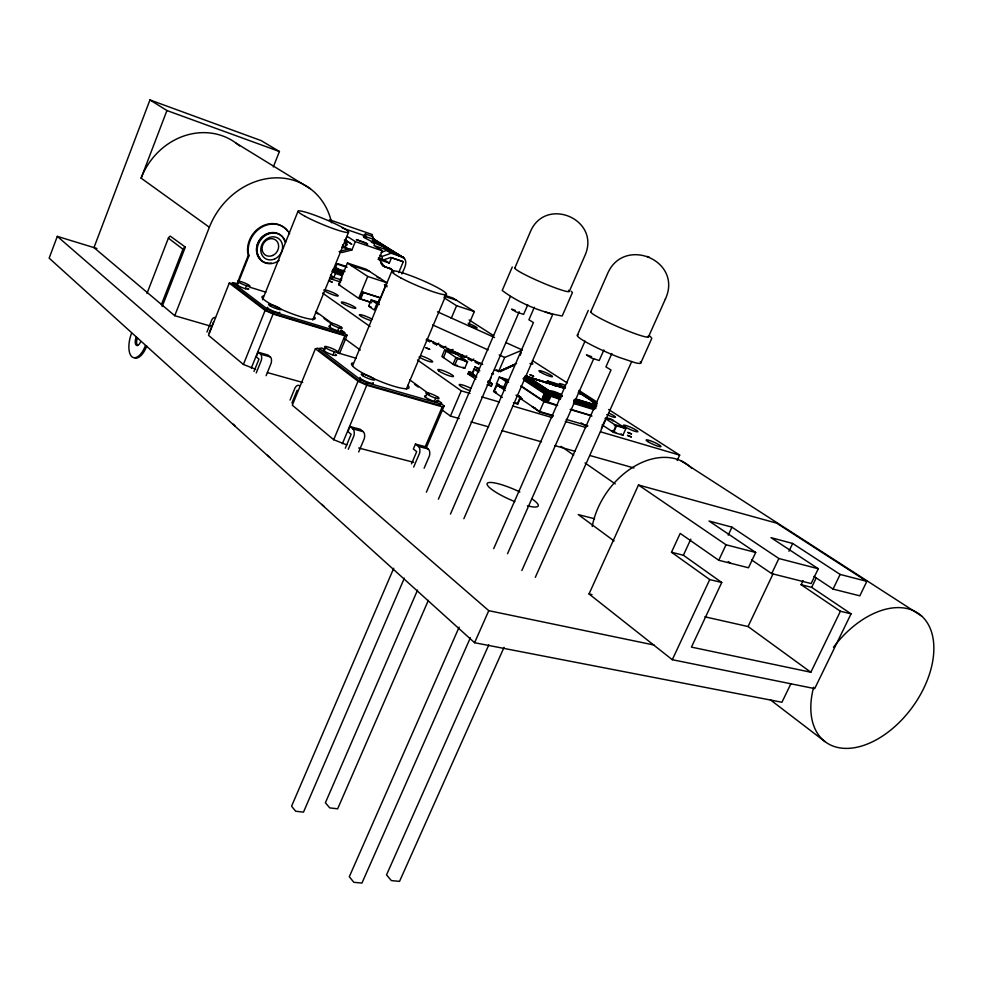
<?xml version="1.0" encoding="UTF-8"?>
<svg xmlns="http://www.w3.org/2000/svg" width="983" height="983" viewBox="0 0 983 983"><rect width="100%" height="100%" fill="white"/><g stroke="black" fill="none" stroke-linecap="round" stroke-linejoin="round"><path stroke-width="1.47" d="M372.311 237.063L372.336 234.544L329.379 219.725M580.031 393.925L579.823 392.659L578.422 392.401L580.769 393.495L579.368 392.77M579.565 393.691L579.614 392.549L578.409 392.733M665.356 299.127C683.332 260.384 623.603 235.441 607.445 273.913L590.783 311.82M343.153 269.956L342.932 272.217M96.899 248.502L57.309 236.362L49.15 258.148L474.58 642.722L781.94 702.255L790.897 683.701M273.311 166.95L279.418 151.505L261.122 140.594L149.957 99.934L93.963 247.605L174.741 315.69L210.583 326.123M331.615 222.785A70.923 61.585 -56.6 0 0 274.724 177.886A70.923 61.585 -56.6 0 0 209.354 227.257L141.122 178.156L166.926 110.538L149.957 99.934M146.958 293.475L168.388 238.119A3.711 3.33 -53.2 0 1 170.28 236.166L185.345 247.089L162.195 306.499M161.409 304.583L182.961 249.24A3.76 3.354 -53.2 0 1 184.878 247.249L185.345 247.089M174.741 315.69L209.354 227.257M206.958 331.996L211.738 319.93A5.959 2.863 -74.1 0 1 215.56 317.742M209.06 333.212L213.495 322.006M234.876 283.706L229.272 283.092L208.556 335.375L243.415 364.447L255.703 369.313M237.997 283.546L232.934 282.871L232.344 284.345L266.885 310.628L273.213 313.516L342.256 334.404L344.013 333.987L344.615 332.512L341.003 329.883M237.689 282.035L248.343 255.224L247.667 252.484A24.219 21.024 -56.6 0 1 261.65 226.409A24.219 21.024 -56.6 0 1 287.478 230.956M237.284 285.082L238.476 282.072A6.562 0.983 22.1 0 1 239.643 281.261L242.408 282.096A6.562 0.983 22.1 0 1 249.178 285.291A6.562 0.983 22.1 0 1 248.048 286.114L245.283 285.291A6.562 0.983 22.1 0 1 238.488 282.084M238.82 281.322L249.006 255.691L248.33 252.95A24.231 21.036 -56.6 0 1 263.677 226.188A24.231 21.036 -56.6 0 1 289.69 233.77M237.444 284.087A6.562 0.995 22.1 0 0 237.714 285.377A6.562 0.995 22.1 0 0 244.079 288.302L245.308 288.695L246.5 285.684M262.572 299.692L298.07 211.161M243.415 364.447L265.115 310.419L229.272 283.092M266.885 310.628L267.499 309.104L232.934 282.871M251.292 368.084L273.065 314.044L344.886 335.756L347.073 335.228L339.516 353.585M273.213 313.516L273.827 311.992L342.858 332.93L344.615 332.512M266.086 375.703L271.173 363.12A6.205 3.158 -74.4 0 0 270.374 356.964L267.954 355.01L258.136 352.197L256.256 356.878L258.971 359.102L254.007 371.414M256.231 372.962L261.331 360.331A6.23 3.146 -74.4 0 0 260.544 354.15L258.136 352.197M312.729 320.089L348.609 232.074M334.232 268.961L334.49 268.31L336.8 269.059L341.937 272.524L340.966 274.884M334.884 269.195L336.985 264.046L347.011 267.339M344.652 240.503L347.269 241.388L345.07 246.77L348.474 248.982M332.07 271.161L335.461 273.458L333.827 277.452L330.448 275.142M290.059 400.056L295.06 387.806A6.476 3.391 -74.7 0 1 299.471 385.655M401.85 273.962C403.743 269.403 409.026 261.306 403.042 257.349L377.042 241.965L373.184 238.722L403.841 257.915M339.074 251.587L341.961 252.52L351.914 249.977L355.342 241.597L347.097 236.35L345.537 240.196L351.816 244.312L347.269 241.388M342.686 273.63L343.472 271.713L341.593 270.448M371.009 302.297L358.709 298.377L338.619 284.591L347.429 263.039L366.254 269.256L386.749 282.699L378.86 301.72M341.838 277.931L339.147 284.517L339.811 284.972L338.619 284.591M291.939 402.969L297.149 390.226M317.914 348.129L315.408 348.756L292.307 405.205L333.704 439.72L346.815 444.906M324.267 348.854L321.367 348.007L319.389 348.498L318.738 350.095L359.79 381.343L366.757 384.537L439.327 405.279L440.851 404.554L441.539 402.969L437.865 400.302M329.477 326.995L330.718 323.972M324.23 350.992L325.557 347.749A7.102 1.167 22.5 0 1 326.43 346.569L329.342 347.392A7.102 1.167 22.5 0 1 336.8 350.931A7.102 1.167 22.5 0 1 335.965 352.135L333.053 351.312A7.102 1.167 22.5 0 1 325.57 347.749M372.397 242.936L373.073 240.233M337.648 330.792L338.889 327.769M373.982 243.477C374.29 237.345 380.642 246.217 373.184 238.722L404.529 258.627M373.958 243.919L375.248 241.093M374.486 243.673L375.506 241.191M374.732 243.784L375.752 241.302L373.184 238.722L391.185 253.221L403.042 257.349L374.99 241.425L403.042 257.349L386.675 250.382L381.097 252.361M324.095 349.665A7.102 1.18 22.5 0 0 324.734 351.336A7.102 1.18 22.5 0 0 331.713 354.556L333.016 354.961L334.343 351.717M342.256 334.404L342.858 332.93M358.709 298.377L367.728 276.456L347.429 263.039M378.344 301.867L380.003 297.874L379.315 297.407L362.666 292.062L359.901 298.758L371.697 302.764M337.869 352.774L344.886 335.756M360.589 299.225L363.341 292.529L362.666 292.062M403.042 257.349L386.663 249.829L373.97 245.504L382.326 250.776L378.91 259.057L384.439 266.7L391.332 269.096L393.827 272.156M371.23 299.938L376.845 303.759L374.253 310.014L368.65 306.155L371.23 299.938L379.401 302.543M373.356 301.4L373.638 300.712L379.266 304.533L376.845 303.759M378.013 259.266L389.317 263.063L391.517 257.743L403.202 261.699M352.651 365.713L391.738 271.382M398.68 272.721L403.276 261.65L390.792 257.435L382.596 260.237L378.553 257.644M333.704 439.72L358.021 381.232L315.408 348.756M359.79 381.343L360.478 379.696L319.389 348.498M366.757 384.537L367.445 382.891L440.003 403.681L441.539 402.969M342.367 443.738L366.757 385.238L442.264 406.815L444.181 405.893L440.47 403.202M358.684 451.983L364.324 438.529A6.77 3.76 -75.2 0 0 363.243 431.648L360.356 429.325L350.009 426.548L347.908 431.623L351.14 434.265L345.328 448.199M348.301 449.292L353.941 435.788A6.807 3.748 -75.2 0 0 352.885 428.883L350.009 426.548M406.335 389.084L446.466 293.942M427.924 339.528L426.131 340.069L429.62 341.642L430.075 340.585M433.564 342.158L433.11 343.227L436.612 344.812L438.811 343.202M436.612 344.812L437.066 343.743M451.234 318.381L456.591 305.725L443.947 297.665M440.568 345.328L440.114 346.397L443.616 347.982L445.791 346.348M443.616 347.982L444.07 346.913M444.697 349.899L441.908 356.497L454.699 365.295L464.726 368.342L467.564 361.707L454.674 352.983L444.697 349.899L457.537 358.635L467.564 361.707M425.369 397.181L426.745 393.913M443.493 357.591L446.294 350.98L456.259 354.064M447.572 348.498L447.118 349.567L450.619 351.152L452.77 349.506L450.619 351.152M454.588 351.681L454.134 352.75L457.636 354.335L459.307 353.733M424.128 468.24L429.46 455.768A6.598 3.858 -75.2 0 0 428.281 449.022L425.295 446.712L415.465 444.083L413.364 449.01L416.718 451.639L411.521 463.841M434.351 401.383L435.739 398.115M468.387 325.496L474.334 311.537L452.991 298.046L444.881 295.367M457.636 354.335L458.09 353.266M454.699 365.295L457.537 358.635M439.327 405.279L440.003 403.681M413.659 467.072L419.594 453.163A6.635 3.846 -75.2 0 0 418.426 446.393L415.465 444.083M466.753 355.846L464.664 357.517L461.15 355.92L461.605 354.851M425.16 446.884L442.264 406.815M426.118 448.187L444.181 405.893M464.664 357.517L465.119 356.448M465.623 361.351L465.93 360.614L455.915 357.529L453.077 364.189L457.378 365.492M468.633 358.033L468.178 359.102L471.693 360.7L473.757 359.016M471.693 360.7L472.159 359.631M512.278 266.983L502.227 290.476C519.073 303.256 541.94 312.582 562.202 315.985L572.413 292.59L571.234 291.263M475.858 379.291L467.957 373.859L468.916 371.623L473.228 372.926M459.258 418.561L450.447 416.067L461.248 390.829L417.517 359.999M514.834 267.978L530.23 232.062C545.282 195.482 601.203 219.393 584.922 255.543L569.304 291.386M470.574 372.754L469.604 374.99L473.929 376.292M475.674 361.228L475.219 362.297L478.733 363.882L480.306 363.243M479.827 370.812L473.953 369.018L472.024 373.503L475.612 375.961M478.733 363.882L479.2 362.825M393.728 568.248L291.57 806.22L295.662 811.221L303.489 812.142L404.357 578.139M426.364 492.213L510.386 296.473M438.381 499.204L519.196 311.722M489.227 381.883L491.168 377.398M487.089 384.758L491.426 386.061L492.397 383.8L488.182 380.937M494.486 369.743L498.602 371.611L504.721 357.443L522.415 350.022L505.704 342.502M527.76 304.779L523.607 314.413L515.964 311.857L511.565 309.166L515.375 310.444M496.648 369.854L500.507 371.599L500.961 370.53M501.637 370.235L500.507 371.599M502.301 369.927L501.846 370.984L502.964 369.633M500.961 386.774L496.476 383.726L499.352 377.067L508.53 379.868M502.313 397.451L493.626 391.492L496.587 384.648L505.299 387.277M503.615 369.325L503.161 370.382L504.279 369.03M504.93 368.736L504.476 369.78L505.581 368.441M495.358 392.672L495.678 391.91L494.388 391.025L496.685 385.705L505.581 388.015M506.233 368.146L505.778 369.19L506.884 367.851M507.523 367.556L507.081 368.6L508.174 367.261M534.347 307.249L528.915 319.782L533.437 322.547L450.472 514.072M508.813 366.978L508.358 368.011L509.44 366.684M510.079 366.401L509.636 367.433L510.718 366.106M511.344 365.823L510.902 366.856L511.971 365.541M512.598 365.258L512.155 366.278L513.212 364.976M503.21 388.297L506.11 381.613L499.352 377.067M513.839 364.693L513.396 365.713L514.453 364.41M417.529 590.119L325.398 802.767L329.735 807.879L337.648 808.825L428.33 600.38M520.081 355.391L521.248 352.713M463.865 518.692L552.716 314.474L545.012 311.869M518.668 396.763L518.999 396.002L516.087 395.129M517.66 403.005L519.995 397.66M513.396 402.784L517.771 404.074L520.769 397.193L518.999 396.002M553.196 415.969L539.421 411.914L532.479 406.704M546.364 383.431L547.47 380.913L556.611 383.739L563.284 388.064M548.809 382.682L549.116 381.994L558.27 384.808L557.963 385.508M557.668 405.426L542.014 399.897C544.25 388.15 551.647 389.673 561.158 394.527M542.456 400.167C544.68 385.95 556.452 391.074 547.47 402.366M542.985 400.462C545.897 386.552 555.186 390.595 546.88 402.17M543.574 400.781C547.347 387.228 553.712 389.968 546.241 401.949M539.421 411.914L543.931 401.629L520.707 386.11M544.213 401.089L549.522 390.976L545.577 401.678M544.889 401.396L549.522 390.976L527.49 376.501L525.413 376.145L527.49 376.501L525.205 376.747L547.703 391.627L562.239 396.395M577.414 335.117L588.264 310.395M459.135 627.154L349.297 876.738L353.855 882.316L361.941 883.066L470.353 637.795M493.699 548.625L585.032 341.113M507.523 553.712L593.634 358.906M603.881 349.973L599.212 360.528L591.361 357.972L586.421 354.949L591.643 356.645M474.58 642.722L488.772 610.676L57.309 236.362M611.856 353.524L605.921 366.88L611.008 369.989L521.838 570.545M587.601 426.118L584.885 424.889M488.797 644.885L386.528 874.882L391.369 880.596L399.54 881.37L504.033 647.379M601.399 428.219L605.086 419.974M535.317 577.328L631.676 361.56M648.411 337.009L665.479 298.844M612.827 421.093L613.159 420.368L606.499 418.365M640.732 363.096L651.803 338.361L650.181 336.284M606.032 417.603L611.352 419.2L625.888 428.613L622.939 435.174L613.576 432.409L616.538 425.823L605.049 418.353M623.726 428.158L624.058 427.421L614.707 424.631L614.375 425.356L615.751 426.253L613.453 431.377L612.09 430.48L611.758 431.205L615.763 432.397M803.062 580.621L801.108 584.713L811.675 587.355L851.057 613.834L814.698 688.628L672.286 659.704L589.026 593.953L638.471 485L776.681 523.153L866.846 581.371L859.818 595.833L833.056 589.087L813.936 576.382M677.213 460.486L679.671 455.104L608.624 409.493M851.057 613.834L840.416 611.254L810.852 672.237L691.442 647.109L721.743 582.489L709.738 579.577L671.487 552.249L680.187 533.4L718.77 560.273L748.493 567.769L755.694 552.471L709.013 521.002L731.954 527.158L778.868 558.504L818.261 568.739L811.147 583.558L771.692 573.617L751.54 559.88M671.487 552.249L683.382 555.235L690.816 539.151M596.927 403.755L579.503 392.5M728.206 535.182L731.954 527.158M672.286 659.704L709.738 579.577M718.77 560.273L726.019 544.766L755.694 552.471M771.692 573.617L778.868 558.504M704.836 616.808L748.051 626.54L773.056 573.851M788.968 551.254L792.667 543.464L840.133 574.428L866.846 581.371M811.675 587.355L816.234 577.869M833.056 589.087L840.133 574.428M371.341 242.26L373.773 239.422L372.913 236.547L365.369 233.954L363.378 236.301L365.873 237.861C356.546 233.819 379.45 245.934 382.67 246.242M365.516 237.64L366.217 236.829L365.369 233.954M579.048 392.635L580.412 393.077M344.357 240.061L347.097 244.693L343.866 247.212L342.477 244.89M498.602 371.611L516.603 363.44M461.15 355.92L462.796 355.318M525.352 376.17L564.623 387.892M379.966 255.187L381.994 256.477L391.185 253.221L386.675 250.382M429.62 341.642L431.402 341.101M340.069 251.279L350.009 248.748L351.914 249.977M561.846 395.277L548.661 391.074L526.077 376.157L527.49 376.501L525.352 376.231M525.524 376.145L565.041 388.076M488.772 610.676L654.1 645.045M473.929 371.119L473.388 371.341M589.026 593.953L591.987 594.617M525.696 376.17L563.701 387.855M466.225 361.977L466.765 361.769M333.016 354.961L334.625 355.379A7.102 1.18 22.5 0 0 335.461 354.163M594.568 518.766L578.274 514.588L614.043 540.933M358.697 448.002L413.622 462.305M352.885 428.883L363.243 431.648M418.426 446.393L428.281 449.022M792.667 543.464L770.979 537.64L818.261 568.739M245.308 288.695L246.856 289.125A6.562 0.995 22.1 0 0 247.974 288.277M267.45 372.606L302.703 382.461M471.004 421.891L488.612 426.868M501.834 430.603L541.473 441.822M554.695 445.557L575.252 451.369M589.935 455.522L633.986 467.982M260.544 354.15L270.374 356.964M553.368 415.588L539.593 411.521L519.651 398.004M566.183 419.372L587.773 425.75M337.292 352.7L356.092 358.242M461.248 390.829L470.046 393.421M481.768 396.874L499.364 402.047M512.561 405.93L552.139 417.578M565.323 421.461L585.856 427.494M600.515 431.807L679.671 455.104M532.319 407.085L535.059 407.896M516.394 395.891L520.769 397.193M616.538 425.823L625.888 428.613M519.688 397.992L522.415 398.815M493.626 391.492L496.538 392.352M488.06 382.498L492.397 383.8M499.597 386.577L503.947 387.892M570.791 409.358L591.201 415.49M543.931 401.629L557.042 405.561M570.14 409.493L591.975 416.042M467.957 373.859L470.832 374.72M496.476 383.726L498.946 384.476M487.814 381.785L490.701 382.657M579.012 392.401L580.756 393.827M573.888 399.934L595.735 406.593M560.863 396.604L547.224 392.057L524.48 377.116M573.974 400.597L595.821 407.245M560.851 397.304L546.769 392.561L523.927 377.57M573.961 401.297L595.809 407.933M560.752 398.029L546.339 393.151L524.664 378.897M573.863 402.01L595.71 408.645M506.11 381.613L508.592 382.362L501.821 377.828M560.568 398.742L545.946 393.778L523.017 378.688M573.679 402.723L594.076 408.903M560.31 399.43L545.626 394.441L523.902 380.151M573.421 403.411L593.818 409.579M575.719 398.963L596.091 405.18M561.539 394.847L549.104 390.964L526.814 376.317L527.49 376.501M576.087 399.282L596.472 405.5M574.944 399.27L596.792 405.93M562.079 395.793L548.195 391.295L525.524 376.403M575.19 399.786L595.575 405.991M525.684 376.464L530.009 377.791M532.897 378.688L561.772 387.585M525.205 376.747L529.542 378.086M249.719 287.183L265.852 292.172M368.65 306.155L371.07 306.929M329.809 278.533L340.597 282.01M363.341 292.529L380.003 297.874M330.62 276.53L341.642 279.983M332.623 269.477L341.937 272.524M341.089 272.991L334.49 268.31M332.401 270.866L342.625 274.196M335.461 273.458L341.973 275.572M367.728 276.456L386.749 282.699M456.591 305.725L474.334 311.537M334.638 268.175L344.959 271.554M384.39 284.603L387.019 285.463M343.472 271.713L335.842 267.56M444.304 296.239L456.493 300.257M337.968 263.727L346.557 266.553M377.103 277.243L379.966 278.189M350.771 265.238L369.62 271.468M379.033 258.21L384.685 260.102L389.317 263.063M341.666 247.04L348.142 249.227M355.342 241.597L382.326 250.776M342.207 227.982L363.71 235.367M366.217 236.829L373.773 239.422M373.417 240.454L375.002 240.995M380.704 262.977L382.498 265.459L392.143 269.661M464.209 360.614L466.053 361.363M491.758 373.589L493.478 373.97L492.446 373.282M166.926 110.538L279.418 151.505M649.358 257.263L647.269 256.44M437.472 311.795L494.56 337.488M432.667 324.931L488.084 349.948M499.167 354.949L504.721 357.443M426.573 339L482.727 364.41M267.499 309.104L273.827 311.992M265.115 310.419L273.065 314.044M360.478 379.696L367.445 382.891M358.021 381.232L366.757 385.238M579.651 393.261L580.425 393.642L579.823 392.659M373.331 240.085L375.752 241.302M236.252 143.26L310.272 188.711M379.119 243.231L375.223 240.798L375.641 241.72M383.014 245.664L385.606 247.286M389.501 249.719L393.409 252.164M397.304 254.597L399.897 256.219M389.391 267.855L392.844 270.374M393.409 271.21L390.902 269.121M469.112 319.942L493.65 335.695M532.405 360.577L567.289 382.965M578.913 390.423L596.988 402.035M382.498 265.459L384.439 266.7M582.022 394.294L596.976 403.915M581.039 393.999L595.993 403.62M591.176 400.99L594.912 403.399M345.107 243.403L347.097 244.693M681.035 460.806L921.685 616.083M547.47 380.913L555.37 386.049M621.109 433.97L622.939 435.174M602.124 424.889L613.576 432.409M384.869 284.984L385.864 285.635M385.078 285.488L387.069 286.803M581.1 422.862L584.713 425.27M521.322 386.073L542.014 399.897M801.108 584.713L840.416 611.254M473.953 369.018L478.733 372.274M496.587 384.648L505.299 390.57M638.471 485L726.019 544.766M330.915 275.879L332.979 277.292L332.168 279.295L330.104 277.882M489.731 384.894L491.426 386.061M516.014 402.87L517.771 404.074M463.104 367.224L464.726 368.342M468.916 371.623L476.829 377.03M728.256 561.563L730.75 563.296M561.109 446.368L573.691 455.092M585.02 462.956L615.235 483.906M322.547 293.057L370.038 326.528M683.382 555.235L721.743 582.489M248.343 255.224L249.006 255.691M315.69 311.488L332.561 323.751M409.764 379.868L429.313 394.085M748.051 626.54L810.852 672.237M315.531 312.275L317.964 314.044M324.021 318.455L328.875 321.994M347.073 335.228L341.015 330.816A6.574 1.02 22.5 0 1 333.753 329.305A6.574 1.02 22.5 0 1 329.907 326.073M414.531 384.316L418.242 387.019M344.197 338.25L360.257 350.022M441.797 409.739L450.447 416.067M168.388 238.119L182.961 249.24M770.353 699.81L824.958 741.587M436.673 400.499L437.509 401.211A7.139 1.204 23.1 0 1 430.173 399.823A7.139 1.204 23.1 0 1 425.479 395.916M376.661 241.732L373.184 238.722L376.01 241.413M376.464 241.621L373.184 238.722L376.243 241.523M232.836 423.931L234.912 425.799M267.487 455.252L269.723 457.267M321.859 504.39L324.329 506.614M381.994 256.477L382.596 260.237M833.449 647.281A79.304 49.543 -53.9 0 1 930.029 627.99A79.304 49.543 -53.9 0 1 873.912 741.071A79.304 49.543 -53.9 0 1 813.629 687.215M592.221 526.519A68.245 48.806 -54.4 0 1 634.649 466.212A68.245 48.806 -54.4 0 1 691.762 468.363M640.24 361.818A34.651 3.76 23.6 0 1 635.276 362.764L618.663 357.21A34.651 3.76 23.6 0 1 587.342 342.821A34.651 3.76 23.6 0 1 578.127 334.896M648.215 336.088A31.493 2.974 23.5 0 1 619.954 327.658A31.493 2.974 23.5 0 1 591.053 311.513M568.506 290.292A29.637 2.654 23.3 0 1 542.899 282.957A29.637 2.654 23.3 0 1 515.252 267.781M335.387 269.403A5.935 0.75 22.5 0 1 336.075 270.092M468.154 323.309A7.004 0.885 23.1 0 1 477.136 327.904A7.004 0.885 23.1 0 1 468.817 325.385M531.594 362.739A7.323 0.958 23.4 0 1 529.96 363.513M565.483 387.646A7.557 1.02 23.6 0 1 558.983 383.788A7.557 1.02 23.6 0 1 565.164 385.287M608.6 413.02A7.815 1.094 23.8 0 1 615.432 417.296A7.815 1.094 23.8 0 1 606.769 414.58M470.365 390.792A8.712 1.364 23.2 0 1 459.172 384.722A8.712 1.364 23.2 0 1 470.796 388.285M420.822 355.686A8.405 1.266 23 0 1 431.254 360.368A8.405 1.266 23 0 1 429.682 361.597A8.405 1.266 23 0 1 419.077 357.05M370.419 320.433A7.999 1.143 22.7 0 1 360.54 316.022A7.999 1.143 22.7 0 1 362.309 315.064A7.999 1.143 22.7 0 1 372.385 319.377M373.171 382.657A7.336 1.266 22.7 0 1 366.598 381.736A7.336 1.266 22.7 0 1 360.073 377.361M407.884 385.361A31.149 5.234 22.8 0 1 380.372 381.441A31.149 5.234 22.8 0 1 352.492 362.936M279.713 312.262A6.746 1.057 22.2 0 1 273.249 311.083A6.746 1.057 22.2 0 1 267.634 307.36M314.486 316.919A28.728 4.399 22.3 0 1 287.343 311.918A28.728 4.399 22.3 0 1 263.297 296.092M141.122 178.156A65.959 59.127 -57.5 0 1 239.533 145.902M271.283 263.051A15.949 13.848 -56.6 0 1 256.551 251.451A15.949 13.848 -56.6 0 1 268.261 233.303A15.949 13.848 -56.6 0 1 284.972 241.843M279.147 260.36A15.961 13.848 -56.5 0 1 258.603 256.796A15.961 13.848 -56.5 0 1 266.516 234.826A15.961 13.848 -56.5 0 1 285.648 242.309M260.003 258.308A15.077 13.086 -56.6 0 1 258.59 256.477M258.013 255.457A15.077 13.086 -56.6 0 1 257.153 253.233M256.87 252.053A15.077 13.086 -56.6 0 1 273.716 233.02M131.562 333.225A18.849 8.528 -74.7 0 0 131.796 356.669A18.849 8.528 -74.7 0 0 145.386 345.721L146.762 346.102A18.849 8.54 -74.7 0 1 135.113 358.058M140.729 341.506A6.279 2.838 -74.7 0 1 136.195 345.168A6.279 2.838 -74.7 0 1 136.121 337.341M137.559 345.537A6.279 2.851 -74.7 0 1 137.485 337.722M531.545 498.578A27.893 5.517 23.7 0 1 527.429 505.827M514.785 501.6A27.893 5.517 23.7 0 1 487.187 483.452A27.893 5.517 23.7 0 1 519.847 491.979M631.27 436.919L627.572 435.408L631.27 436.919M631.479 433.933L627.818 432.446L631.479 433.933M533.585 376.219L530.083 374.793L533.585 376.219M478.598 368.478L474.887 366.966L478.598 368.478M429.657 349.284L425.922 347.761L429.657 349.284M332.057 282.072L328.605 280.659L332.057 282.072M365.467 242.703L356.362 239.594L367.703 244.116L365.467 242.703M341.482 327.314L340.757 326.835A6.574 1.008 22.5 0 0 330.841 323.026A6.574 1.008 22.5 0 0 335.277 326.405A6.574 1.008 22.5 0 0 342.158 327.904L341.482 327.314M438.062 397.255L437.214 396.69A7.139 1.192 23.1 0 0 426.561 392.647A7.139 1.192 23.1 0 0 431.869 396.69A7.139 1.192 23.1 0 0 438.885 397.968L438.062 397.255M540.159 371.943A7.434 0.995 23.5 0 0 551.93 376.759A7.434 0.995 23.5 0 0 545 372.299A7.434 0.995 23.5 0 0 540.159 371.943M624.881 426.745A7.95 1.118 23.9 0 0 637.353 431.832A7.95 1.118 23.9 0 0 629.476 426.769A7.95 1.118 23.9 0 0 624.881 426.745M647.834 441.6A8.097 1.155 24 0 0 660.502 446.749A8.097 1.155 24 0 0 652.356 441.514A8.097 1.155 24 0 0 647.834 441.6M439.02 371.07A8.552 1.315 23.1 0 0 452.671 376.612A8.552 1.315 23.1 0 0 445.299 371.476A8.552 1.315 23.1 0 0 439.02 371.07M342.256 303.194A7.876 1.106 22.6 0 0 354.875 308.343A7.876 1.106 22.6 0 0 348.658 304.017A7.876 1.106 22.6 0 0 342.256 303.194M324.771 290.931A7.753 1.069 22.5 0 0 337.194 296.006A7.753 1.069 22.5 0 0 331.173 291.816A7.753 1.069 22.5 0 0 324.771 290.931M363.231 376.047A7.336 1.253 22.7 0 0 374.572 380.016A7.336 1.253 22.7 0 0 366.241 374.99A7.336 1.253 22.7 0 0 363.231 376.047M400.597 277.771A29.687 3.44 22.9 0 0 445.827 294.642A29.687 3.44 22.9 0 0 410.906 275.756A29.687 3.44 22.9 0 0 400.597 277.771M270.19 305.897A6.758 1.044 22.2 0 0 280.794 309.694A6.758 1.044 22.2 0 0 273.507 305.357A6.758 1.044 22.2 0 0 270.19 305.897M305.234 216.407A27.352 2.888 22.6 0 0 347.675 232.492A27.352 2.888 22.6 0 0 317.079 216.076A27.352 2.888 22.6 0 0 305.234 216.407M274.65 258.984A12.017 10.42 -56.5 0 0 279.319 239.115A12.017 10.42 -56.5 0 0 261.097 246.991A12.017 10.42 -56.5 0 0 274.65 258.984M272.61 255.506A9.13 7.925 -56.6 0 0 276.149 240.405A9.13 7.925 -56.6 0 0 262.301 246.401A9.13 7.925 -56.6 0 0 272.61 255.506"/></g></svg>
